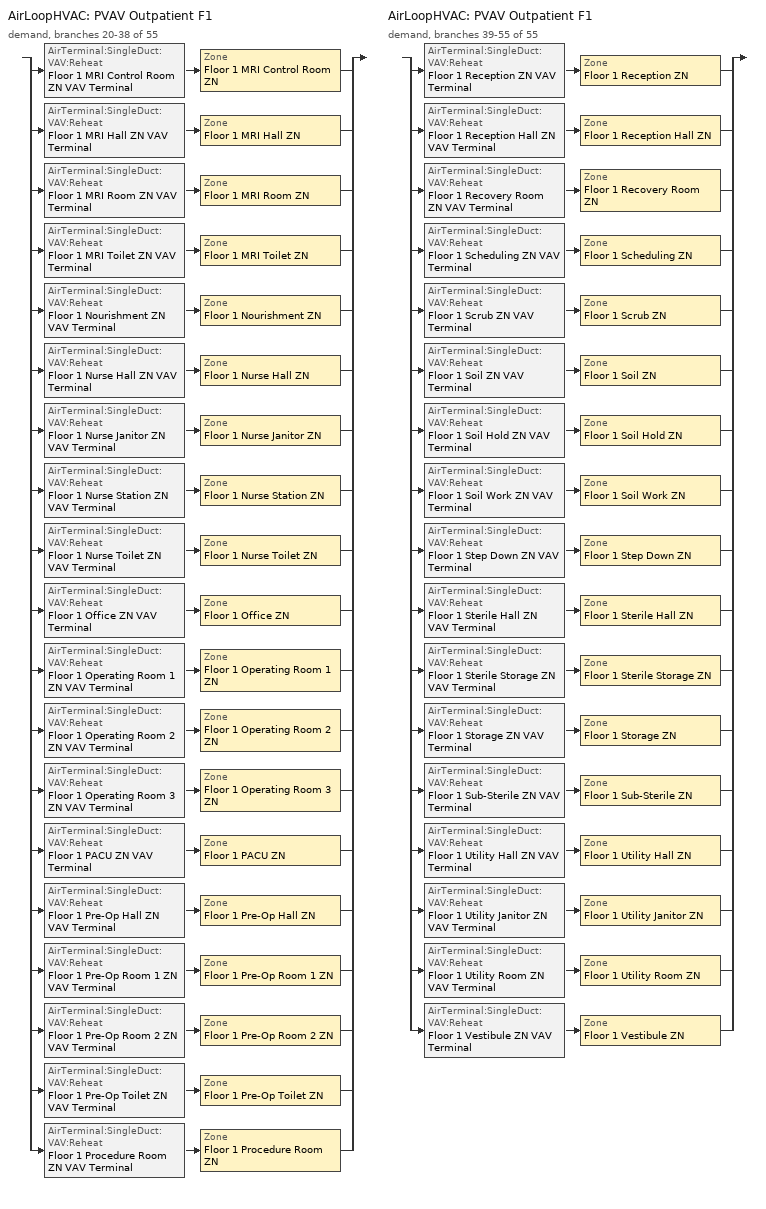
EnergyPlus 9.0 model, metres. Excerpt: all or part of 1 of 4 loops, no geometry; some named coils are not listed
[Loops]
AirLoopHVAC 'PVAV Outpatient F1'
 demand, branches 20-38 of 55: split
  | AirTerminal:SingleDuct:VAV:Reheat 'Floor 1 MRI Control Room ZN VAV Terminal' > Zone 'Floor 1 MRI Control Room ZN'
  | AirTerminal:SingleDuct:VAV:Reheat 'Floor 1 MRI Hall ZN VAV Terminal' > Zone 'Floor 1 MRI Hall ZN'
  | AirTerminal:SingleDuct:VAV:Reheat 'Floor 1 MRI Room ZN VAV Terminal' > Zone 'Floor 1 MRI Room ZN'
  | AirTerminal:SingleDuct:VAV:Reheat 'Floor 1 MRI Toilet ZN VAV Terminal' > Zone 'Floor 1 MRI Toilet ZN'
  | AirTerminal:SingleDuct:VAV:Reheat 'Floor 1 Nourishment ZN VAV Terminal' > Zone 'Floor 1 Nourishment ZN'
  | AirTerminal:SingleDuct:VAV:Reheat 'Floor 1 Nurse Hall ZN VAV Terminal' > Zone 'Floor 1 Nurse Hall ZN'
  | AirTerminal:SingleDuct:VAV:Reheat 'Floor 1 Nurse Janitor ZN VAV Terminal' > Zone 'Floor 1 Nurse Janitor ZN'
  | AirTerminal:SingleDuct:VAV:Reheat 'Floor 1 Nurse Station ZN VAV Terminal' > Zone 'Floor 1 Nurse Station ZN'
  | AirTerminal:SingleDuct:VAV:Reheat 'Floor 1 Nurse Toilet ZN VAV Terminal' > Zone 'Floor 1 Nurse Toilet ZN'
  | AirTerminal:SingleDuct:VAV:Reheat 'Floor 1 Office ZN VAV Terminal' > Zone 'Floor 1 Office ZN'
  | AirTerminal:SingleDuct:VAV:Reheat 'Floor 1 Operating Room 1 ZN VAV Terminal' > Zone 'Floor 1 Operating Room 1 ZN'
  | AirTerminal:SingleDuct:VAV:Reheat 'Floor 1 Operating Room 2 ZN VAV Terminal' > Zone 'Floor 1 Operating Room 2 ZN'
  | AirTerminal:SingleDuct:VAV:Reheat 'Floor 1 Operating Room 3 ZN VAV Terminal' > Zone 'Floor 1 Operating Room 3 ZN'
  | AirTerminal:SingleDuct:VAV:Reheat 'Floor 1 PACU ZN VAV Terminal' > Zone 'Floor 1 PACU ZN'
  | AirTerminal:SingleDuct:VAV:Reheat 'Floor 1 Pre-Op Hall ZN VAV Terminal' > Zone 'Floor 1 Pre-Op Hall ZN'
  | AirTerminal:SingleDuct:VAV:Reheat 'Floor 1 Pre-Op Room 1 ZN VAV Terminal' > Zone 'Floor 1 Pre-Op Room 1 ZN'
  | AirTerminal:SingleDuct:VAV:Reheat 'Floor 1 Pre-Op Room 2 ZN VAV Terminal' > Zone 'Floor 1 Pre-Op Room 2 ZN'
  | AirTerminal:SingleDuct:VAV:Reheat 'Floor 1 Pre-Op Toilet ZN VAV Terminal' > Zone 'Floor 1 Pre-Op Toilet ZN'
  | AirTerminal:SingleDuct:VAV:Reheat 'Floor 1 Procedure Room ZN VAV Terminal' > Zone 'Floor 1 Procedure Room ZN'
AirLoopHVAC 'PVAV Outpatient F1'
 demand, branches 39-55 of 55: split
  | AirTerminal:SingleDuct:VAV:Reheat 'Floor 1 Reception ZN VAV Terminal' > Zone 'Floor 1 Reception ZN'
  | AirTerminal:SingleDuct:VAV:Reheat 'Floor 1 Reception Hall ZN VAV Terminal' > Zone 'Floor 1 Reception Hall ZN'
  | AirTerminal:SingleDuct:VAV:Reheat 'Floor 1 Recovery Room ZN VAV Terminal' > Zone 'Floor 1 Recovery Room ZN'
  | AirTerminal:SingleDuct:VAV:Reheat 'Floor 1 Scheduling ZN VAV Terminal' > Zone 'Floor 1 Scheduling ZN'
  | AirTerminal:SingleDuct:VAV:Reheat 'Floor 1 Scrub ZN VAV Terminal' > Zone 'Floor 1 Scrub ZN'
  | AirTerminal:SingleDuct:VAV:Reheat 'Floor 1 Soil ZN VAV Terminal' > Zone 'Floor 1 Soil ZN'
  | AirTerminal:SingleDuct:VAV:Reheat 'Floor 1 Soil Hold ZN VAV Terminal' > Zone 'Floor 1 Soil Hold ZN'
  | AirTerminal:SingleDuct:VAV:Reheat 'Floor 1 Soil Work ZN VAV Terminal' > Zone 'Floor 1 Soil Work ZN'
  | AirTerminal:SingleDuct:VAV:Reheat 'Floor 1 Step Down ZN VAV Terminal' > Zone 'Floor 1 Step Down ZN'
  | AirTerminal:SingleDuct:VAV:Reheat 'Floor 1 Sterile Hall ZN VAV Terminal' > Zone 'Floor 1 Sterile Hall ZN'
  | AirTerminal:SingleDuct:VAV:Reheat 'Floor 1 Sterile Storage ZN VAV Terminal' > Zone 'Floor 1 Sterile Storage ZN'
  | AirTerminal:SingleDuct:VAV:Reheat 'Floor 1 Storage ZN VAV Terminal' > Zone 'Floor 1 Storage ZN'
  | AirTerminal:SingleDuct:VAV:Reheat 'Floor 1 Sub-Sterile ZN VAV Terminal' > Zone 'Floor 1 Sub-Sterile ZN'
  | AirTerminal:SingleDuct:VAV:Reheat 'Floor 1 Utility Hall ZN VAV Terminal' > Zone 'Floor 1 Utility Hall ZN'
  | AirTerminal:SingleDuct:VAV:Reheat 'Floor 1 Utility Janitor ZN VAV Terminal' > Zone 'Floor 1 Utility Janitor ZN'
  | AirTerminal:SingleDuct:VAV:Reheat 'Floor 1 Utility Room ZN VAV Terminal' > Zone 'Floor 1 Utility Room ZN'
  | AirTerminal:SingleDuct:VAV:Reheat 'Floor 1 Vestibule ZN VAV Terminal' > Zone 'Floor 1 Vestibule ZN'
[ZoneControl:Thermostat] Control Object Type 1=ThermostatSetpoint:DualSetpoint
Name | Zone or ZoneList | Control Type Schedule | Control Name 1
Floor 1 MRI Control Room ZN Thermostat | Floor 1 MRI Control Room ZN | Floor 1 MRI Control Room ZN Thermostat Schedule | Outpatient MRI_Control Thermostat 1
Floor 1 MRI Hall ZN Thermostat | Floor 1 MRI Hall ZN | Floor 1 MRI Hall ZN Thermostat Schedule | Outpatient Hall Thermostat 4
Floor 1 MRI Room ZN Thermostat | Floor 1 MRI Room ZN | Floor 1 MRI Room ZN Thermostat Schedule | Outpatient MRI Thermostat 1
Floor 1 MRI Toilet ZN Thermostat | Floor 1 MRI Toilet ZN | Floor 1 MRI Toilet ZN Thermostat Schedule | Outpatient Toilet Thermostat 2
Floor 1 Nourishment ZN Thermostat | Floor 1 Nourishment ZN | Floor 1 Nourishment ZN Thermostat Schedule | Outpatient NurseStation Thermostat 1
Floor 1 Nurse Hall ZN Thermostat | Floor 1 Nurse Hall ZN | Floor 1 Nurse Hall ZN Thermostat Schedule | Outpatient Hall Thermostat 5
Floor 1 Nurse Janitor ZN Thermostat | Floor 1 Nurse Janitor ZN | Floor 1 Nurse Janitor ZN Thermostat Schedule | Outpatient Janitor Thermostat 1
Floor 1 Nurse Station ZN Thermostat | Floor 1 Nurse Station ZN | Floor 1 Nurse Station ZN Thermostat Schedule | Outpatient NurseStation Thermostat 2
Floor 1 Nurse Toilet ZN Thermostat | Floor 1 Nurse Toilet ZN | Floor 1 Nurse Toilet ZN Thermostat Schedule | Outpatient Toilet Thermostat 3
Floor 1 Office ZN Thermostat | Floor 1 Office ZN | Floor 1 Office ZN Thermostat Schedule | Outpatient Office Thermostat 3
Floor 1 Operating Room 1 ZN Thermostat | Floor 1 Operating Room 1 ZN | Floor 1 Operating Room 1 ZN Thermostat Schedule | Outpatient OR Thermostat 1
Floor 1 Operating Room 2 ZN Thermostat | Floor 1 Operating Room 2 ZN | Floor 1 Operating Room 2 ZN Thermostat Schedule | Outpatient OR Thermostat 2
Floor 1 Operating Room 3 ZN Thermostat | Floor 1 Operating Room 3 ZN | Floor 1 Operating Room 3 ZN Thermostat Schedule | Outpatient OR Thermostat 3
Floor 1 PACU ZN Thermostat | Floor 1 PACU ZN | Floor 1 PACU ZN Thermostat Schedule | Outpatient PACU Thermostat 1
Floor 1 Pre-Op Hall ZN Thermostat | Floor 1 Pre-Op Hall ZN | Floor 1 Pre-Op Hall ZN Thermostat Schedule | Outpatient Hall Thermostat 6
Floor 1 Pre-Op Room 1 ZN Thermostat | Floor 1 Pre-Op Room 1 ZN | Floor 1 Pre-Op Room 1 ZN Thermostat Schedule | Outpatient PreOp Thermostat 1
Floor 1 Pre-Op Room 2 ZN Thermostat | Floor 1 Pre-Op Room 2 ZN | Floor 1 Pre-Op Room 2 ZN Thermostat Schedule | Outpatient PreOp Thermostat 2
Floor 1 Pre-Op Toilet ZN Thermostat | Floor 1 Pre-Op Toilet ZN | Floor 1 Pre-Op Toilet ZN Thermostat Schedule | Outpatient Toilet Thermostat 4
Floor 1 Procedure Room ZN Thermostat | Floor 1 Procedure Room ZN | Floor 1 Procedure Room ZN Thermostat Schedule | Outpatient ProcedureRoom Thermostat 1
Floor 1 Reception Hall ZN Thermostat | Floor 1 Reception Hall ZN | Floor 1 Reception Hall ZN Thermostat Schedule | Outpatient Hall Thermostat 7
Floor 1 Reception ZN Thermostat | Floor 1 Reception ZN | Floor 1 Reception ZN Thermostat Schedule | Outpatient Reception Thermostat 1
Floor 1 Recovery Room ZN Thermostat | Floor 1 Recovery Room ZN | Floor 1 Recovery Room ZN Thermostat Schedule | Outpatient PACU Thermostat 2
Floor 1 Scheduling ZN Thermostat | Floor 1 Scheduling ZN | Floor 1 Scheduling ZN Thermostat Schedule | Outpatient Office Thermostat 4
Floor 1 Scrub ZN Thermostat | Floor 1 Scrub ZN | Floor 1 Scrub ZN Thermostat Schedule | Outpatient Hall Thermostat 8
Floor 1 Soil Hold ZN Thermostat | Floor 1 Soil Hold ZN | Floor 1 Soil Hold ZN Thermostat Schedule | Outpatient Soil Work Thermostat 2
Floor 1 Soil Work ZN Thermostat | Floor 1 Soil Work ZN | Floor 1 Soil Work ZN Thermostat Schedule | Outpatient Soil Work Thermostat 3
Floor 1 Soil ZN Thermostat | Floor 1 Soil ZN | Floor 1 Soil ZN Thermostat Schedule | Outpatient Soil Work Thermostat 1
Floor 1 Step Down ZN Thermostat | Floor 1 Step Down ZN | Floor 1 Step Down ZN Thermostat Schedule | Outpatient PACU Thermostat 3
Floor 1 Sterile Hall ZN Thermostat | Floor 1 Sterile Hall ZN | Floor 1 Sterile Hall ZN Thermostat Schedule | Outpatient Hall Thermostat 9
Floor 1 Sterile Storage ZN Thermostat | Floor 1 Sterile Storage ZN | Floor 1 Sterile Storage ZN Thermostat Schedule | Outpatient Janitor Thermostat 2
Floor 1 Storage ZN Thermostat | Floor 1 Storage ZN | Floor 1 Storage ZN Thermostat Schedule | Outpatient Janitor Thermostat 3
Floor 1 Sub-Sterile ZN Thermostat | Floor 1 Sub-Sterile ZN | Floor 1 Sub-Sterile ZN Thermostat Schedule | Outpatient Hall_infil Thermostat 1
Floor 1 Utility Hall ZN Thermostat | Floor 1 Utility Hall ZN | Floor 1 Utility Hall ZN Thermostat Schedule | Outpatient Hall_infil Thermostat 2
Floor 1 Utility Janitor ZN Thermostat | Floor 1 Utility Janitor ZN | Floor 1 Utility Janitor ZN Thermostat Schedule | Outpatient Janitor Thermostat 4
Floor 1 Utility Room ZN Thermostat | Floor 1 Utility Room ZN | Floor 1 Utility Room ZN Thermostat Schedule | Outpatient Janitor Thermostat 5
Floor 1 Vestibule ZN Thermostat | Floor 1 Vestibule ZN | Floor 1 Vestibule ZN Thermostat Schedule | Outpatient Hall_infil Thermostat 3
[ThermostatSetpoint:DualSetpoint]
Name | Heating Setpoint Temperature Schedule | Cooling Setpoint Temperature Schedule
Outpatient MRI_Control Thermostat 1; Outpatient Hall Thermostat 4; Outpatient MRI Thermostat 1; Outpatient Toilet Thermostat 2; Outpatient NurseStation Thermostat 1; Outpatient Hall Thermostat 5; Outpatient Janitor Thermostat 1; Outpatient NurseStation Thermostat 2; Outpatient Toilet Thermostat 3; Outpatient Office Thermostat 3; Outpatient PACU Thermostat 1; Outpatient Hall Thermostat 6; Outpatient PreOp Thermostat 1; Outpatient PreOp Thermostat 2; Outpatient Toilet Thermostat 4; Outpatient ProcedureRoom Thermostat 1; Outpatient Hall Thermostat 7; Outpatient Reception Thermostat 1; Outpatient PACU Thermostat 2; Outpatient Office Thermostat 4; Outpatient Hall Thermostat 8; Outpatient Soil Work Thermostat 2; Outpatient Soil Work Thermostat 3; Outpatient Soil Work Thermostat 1; Outpatient PACU Thermostat 3; Outpatient Hall Thermostat 9; Outpatient Janitor Thermostat 2; Outpatient Janitor Thermostat 3; Outpatient Hall_infil Thermostat 1; Outpatient Hall_infil Thermostat 2; Outpatient Janitor Thermostat 4; Outpatient Janitor Thermostat 5; Outpatient Hall_infil Thermostat 3 | OutPatientHealthCare HTGSETP_SCH_YES_OPTIMUM | OutPatientHealthCare CLGSETP_SCH_NO_SETBACK
Outpatient OR Thermostat 1; Outpatient OR Thermostat 2; Outpatient OR Thermostat 3 | OutPatientHealthCare OR_HTGSETP_SCH | OutPatientHealthCare OR_CLGSETP_SCH
[AirTerminal:SingleDuct:VAV:Reheat] Availability Schedule=Always On Discrete; Maximum Air Flow Rate {m3/s}=Autosize; Zone Minimum Air Flow Input Method=Constant; Fixed Minimum Air Flow Rate {m3/s}=0; Maximum Hot Water or Steam Flow Rate {m3/s}=Autosize; Minimum Hot Water or Steam Flow Rate {m3/s}=0; Convergence Tolerance=0.001; Damper Heating Action=ReverseWithLimits; Maximum Flow per Zone Floor Area During Reheat {m3/s-m2}=Autocalculate; Maximum Flow Fraction During Reheat=Autocalculate; Maximum Reheat Air Temperature {C}=50
Name | Constant Minimum Air Flow Fraction | Reheat Coil
Floor 1 MRI Control Room ZN VAV Terminal | 1 | Floor 1 MRI Control Room ZN Reheat Coil
Floor 1 MRI Hall ZN VAV Terminal | 0.3 | Floor 1 MRI Hall ZN Reheat Coil
Floor 1 MRI Room ZN VAV Terminal | 1 | Floor 1 MRI Room ZN Reheat Coil
Floor 1 MRI Toilet ZN VAV Terminal | 0.3 | Floor 1 MRI Toilet ZN Reheat Coil
Floor 1 Nourishment ZN VAV Terminal | 0.3 | Floor 1 Nourishment ZN Reheat Coil
Floor 1 Nurse Hall ZN VAV Terminal | 0.3 | Floor 1 Nurse Hall ZN Reheat Coil
Floor 1 Nurse Janitor ZN VAV Terminal | 0.3 | Floor 1 Nurse Janitor ZN Reheat Coil
Floor 1 Nurse Station ZN VAV Terminal | 0.3 | Floor 1 Nurse Station ZN Reheat Coil
Floor 1 Nurse Toilet ZN VAV Terminal | 0.3 | Floor 1 Nurse Toilet ZN Reheat Coil
Floor 1 Office ZN VAV Terminal | 0.3 | Floor 1 Office ZN Reheat Coil
Floor 1 Operating Room 1 ZN VAV Terminal | 1 | Floor 1 Operating Room 1 ZN Reheat Coil
Floor 1 Operating Room 2 ZN VAV Terminal | 1 | Floor 1 Operating Room 2 ZN Reheat Coil
Floor 1 Operating Room 3 ZN VAV Terminal | 1 | Floor 1 Operating Room 3 ZN Reheat Coil
Floor 1 PACU ZN VAV Terminal | 1 | Floor 1 PACU ZN Reheat Coil
Floor 1 Pre-Op Hall ZN VAV Terminal | 0.3 | Floor 1 Pre-Op Hall ZN Reheat Coil
Floor 1 Pre-Op Room 1 ZN VAV Terminal | 1 | Floor 1 Pre-Op Room 1 ZN Reheat Coil
Floor 1 Pre-Op Room 2 ZN VAV Terminal | 1 | Floor 1 Pre-Op Room 2 ZN Reheat Coil
Floor 1 Pre-Op Toilet ZN VAV Terminal | 0.3 | Floor 1 Pre-Op Toilet ZN Reheat Coil
Floor 1 Procedure Room ZN VAV Terminal | 1 | Floor 1 Procedure Room ZN Reheat Coil
Floor 1 Reception Hall ZN VAV Terminal | 0.3 | Floor 1 Reception Hall ZN Reheat Coil
Floor 1 Reception ZN VAV Terminal | 1 | Floor 1 Reception ZN Reheat Coil
Floor 1 Recovery Room ZN VAV Terminal | 1 | Floor 1 Recovery Room ZN Reheat Coil
Floor 1 Scheduling ZN VAV Terminal | 0.3 | Floor 1 Scheduling ZN Reheat Coil
Floor 1 Scrub ZN VAV Terminal | 0.3 | Floor 1 Scrub ZN Reheat Coil
Floor 1 Soil Hold ZN VAV Terminal | 1 | Floor 1 Soil Hold ZN Reheat Coil
Floor 1 Soil Work ZN VAV Terminal | 1 | Floor 1 Soil Work ZN Reheat Coil
Floor 1 Soil ZN VAV Terminal | 1 | Floor 1 Soil ZN Reheat Coil
Floor 1 Step Down ZN VAV Terminal | 1 | Floor 1 Step Down ZN Reheat Coil
Floor 1 Sterile Hall ZN VAV Terminal | 0.3 | Floor 1 Sterile Hall ZN Reheat Coil
Floor 1 Sterile Storage ZN VAV Terminal | 0.3 | Floor 1 Sterile Storage ZN Reheat Coil
Floor 1 Storage ZN VAV Terminal | 0.3 | Floor 1 Storage ZN Reheat Coil
Floor 1 Sub-Sterile ZN VAV Terminal | 0.3 | Floor 1 Sub-Sterile ZN Reheat Coil
Floor 1 Utility Hall ZN VAV Terminal | 0.3 | Floor 1 Utility Hall ZN Reheat Coil
Floor 1 Utility Janitor ZN VAV Terminal | 0.3 | Floor 1 Utility Janitor ZN Reheat Coil
Floor 1 Utility Room ZN VAV Terminal | 0.3 | Floor 1 Utility Room ZN Reheat Coil
Floor 1 Vestibule ZN VAV Terminal | 0.3 | Floor 1 Vestibule ZN Reheat Coil
[Fan:ZoneExhaust] Availability Schedule=OutPatientHealthCare Hours_of_operation; Fan Total Efficiency=0.6; Pressure Rise {Pa}=0; System Availability Manager Coupling Mode=Decoupled
Name | Maximum Flow Rate {m3/s}
Floor 1 MRI Control Room ZN Exhaust Fan | 0.1586
Floor 1 MRI Room ZN Exhaust Fan | 0.4153
Floor 1 MRI Toilet ZN Exhaust Fan; Floor 1 Nurse Toilet ZN Exhaust Fan; Floor 1 Pre-Op Toilet ZN Exhaust Fan | 0.0424726
Floor 1 Soil Hold ZN Exhaust Fan | 0.0440457
Floor 1 Soil Work ZN Exhaust Fan | 0.141575
Floor 1 Soil ZN Exhaust Fan | 0.0991028
[Zone equipment]
Floor 1 MRI Control Room ZN: Floor 1 MRI Control Room ZN VAV Terminal, Floor 1 MRI Control Room ZN Exhaust Fan
Floor 1 MRI Hall ZN: Floor 1 MRI Hall ZN VAV Terminal
Floor 1 MRI Room ZN: Floor 1 MRI Room ZN VAV Terminal, Floor 1 MRI Room ZN Exhaust Fan
Floor 1 MRI Toilet ZN: Floor 1 MRI Toilet ZN VAV Terminal, Floor 1 MRI Toilet ZN Exhaust Fan
Floor 1 Nourishment ZN: Floor 1 Nourishment ZN VAV Terminal
Floor 1 Nurse Hall ZN: Floor 1 Nurse Hall ZN VAV Terminal
Floor 1 Nurse Janitor ZN: Floor 1 Nurse Janitor ZN VAV Terminal
Floor 1 Nurse Station ZN: Floor 1 Nurse Station ZN VAV Terminal
Floor 1 Nurse Toilet ZN: Floor 1 Nurse Toilet ZN VAV Terminal, Floor 1 Nurse Toilet ZN Exhaust Fan
Floor 1 Office ZN: Floor 1 Office ZN VAV Terminal
Floor 1 Operating Room 1 ZN: Floor 1 Operating Room 1 ZN VAV Terminal
Floor 1 Operating Room 2 ZN: Floor 1 Operating Room 2 ZN VAV Terminal
Floor 1 Operating Room 3 ZN: Floor 1 Operating Room 3 ZN VAV Terminal
Floor 1 PACU ZN: Floor 1 PACU ZN VAV Terminal
Floor 1 Pre-Op Hall ZN: Floor 1 Pre-Op Hall ZN VAV Terminal
Floor 1 Pre-Op Room 1 ZN: Floor 1 Pre-Op Room 1 ZN VAV Terminal
Floor 1 Pre-Op Room 2 ZN: Floor 1 Pre-Op Room 2 ZN VAV Terminal
Floor 1 Pre-Op Toilet ZN: Floor 1 Pre-Op Toilet ZN VAV Terminal, Floor 1 Pre-Op Toilet ZN Exhaust Fan
Floor 1 Procedure Room ZN: Floor 1 Procedure Room ZN VAV Terminal
Floor 1 Reception Hall ZN: Floor 1 Reception Hall ZN VAV Terminal
Floor 1 Reception ZN: Floor 1 Reception ZN VAV Terminal
Floor 1 Recovery Room ZN: Floor 1 Recovery Room ZN VAV Terminal
Floor 1 Scheduling ZN: Floor 1 Scheduling ZN VAV Terminal
Floor 1 Scrub ZN: Floor 1 Scrub ZN VAV Terminal
Floor 1 Soil Hold ZN: Floor 1 Soil Hold ZN VAV Terminal, Floor 1 Soil Hold ZN Exhaust Fan
Floor 1 Soil Work ZN: Floor 1 Soil Work ZN VAV Terminal, Floor 1 Soil Work ZN Exhaust Fan
Floor 1 Soil ZN: Floor 1 Soil ZN VAV Terminal, Floor 1 Soil ZN Exhaust Fan
Floor 1 Step Down ZN: Floor 1 Step Down ZN VAV Terminal
Floor 1 Sterile Hall ZN: Floor 1 Sterile Hall ZN VAV Terminal
Floor 1 Sterile Storage ZN: Floor 1 Sterile Storage ZN VAV Terminal
Floor 1 Storage ZN: Floor 1 Storage ZN VAV Terminal
Floor 1 Sub-Sterile ZN: Floor 1 Sub-Sterile ZN VAV Terminal
Floor 1 Utility Hall ZN: Floor 1 Utility Hall ZN VAV Terminal
Floor 1 Utility Janitor ZN: Floor 1 Utility Janitor ZN VAV Terminal
Floor 1 Utility Room ZN: Floor 1 Utility Room ZN VAV Terminal
Floor 1 Vestibule ZN: Floor 1 Vestibule ZN VAV Terminal
[Sizing:Zone] Zone Cooling Design Supply Air Temperature Input Method=SupplyAirTemperature; Zone Cooling Design Supply Air Temperature {C}=12.7778; Zone Cooling Design Supply Air Temperature Difference {deltaC}=11.11; Zone Heating Design Supply Air Temperature Input Method=SupplyAirTemperature; Zone Heating Design Supply Air Temperature {C}=50; Zone Heating Design Supply Air Temperature Difference {deltaC}=11.11; Zone Cooling Design Supply Air Humidity Ratio {kgWater/kgDryAir}=0.0085; Zone Heating Design Supply Air Humidity Ratio {kgWater/kgDryAir}=0.008; Cooling Design Air Flow Rate {m3/s}=0; Cooling Minimum Air Flow {m3/s}=0; Cooling Minimum Air Flow Fraction=0; Heating Design Air Flow Method=DesignDay; Heating Design Air Flow Rate {m3/s}=0; Heating Maximum Air Flow per Zone Floor Area {m3/s-m2}=0.002032; Heating Maximum Air Flow {m3/s}=0.141576; Heating Maximum Air Flow Fraction=0.3; Account for Dedicated Outdoor Air System=No
Name | Design Specification Outdoor Air Object | Cooling Design Air Flow Method | Cooling Minimum Air Flow per Zone Floor Area {m3/s-m2} | Design Specification Zone Air Distribution Object
Floor 1 MRI Control Room ZN | Outpatient MRI_Control Ventilation | DesignDay | 0.000762 | Floor 1 MRI Control Room ZN Design Spec Zone Air Dist
Floor 1 MRI Hall ZN | Outpatient Hall Ventilation | DesignDay | 0.000762 | Floor 1 MRI Hall ZN Design Spec Zone Air Dist
Floor 1 MRI Room ZN | Outpatient MRI Ventilation | DesignDay | 0.000762 | Floor 1 MRI Room ZN Design Spec Zone Air Dist
Floor 1 MRI Toilet ZN | Outpatient Toilet Ventilation | DesignDayWithLimit | 0.00846667 | Floor 1 MRI Toilet ZN Design Spec Zone Air Dist
Floor 1 Nourishment ZN | Outpatient NurseStation Ventilation | DesignDay | 0.000762 | Floor 1 Nourishment ZN Design Spec Zone Air Dist
Floor 1 Nurse Hall ZN | Outpatient Hall Ventilation | DesignDay | 0.000762 | Floor 1 Nurse Hall ZN Design Spec Zone Air Dist
Floor 1 Nurse Janitor ZN | Outpatient Janitor Ventilation | DesignDay | 0.000762 | Floor 1 Nurse Janitor ZN Design Spec Zone Air Dist
Floor 1 Nurse Station ZN | Outpatient NurseStation Ventilation | DesignDay | 0.000762 | Floor 1 Nurse Station ZN Design Spec Zone Air Dist
Floor 1 Nurse Toilet ZN | Outpatient Toilet Ventilation | DesignDayWithLimit | 0.00846667 | Floor 1 Nurse Toilet ZN Design Spec Zone Air Dist
Floor 1 Office ZN | Outpatient Office Ventilation | DesignDay | 0.000762 | Floor 1 Office ZN Design Spec Zone Air Dist
Floor 1 Operating Room 1 ZN | Outpatient OR Ventilation | DesignDayWithLimit | 0.0169333 | Floor 1 Operating Room 1 ZN Design Spec Zone Air Dist
Floor 1 Operating Room 2 ZN | Outpatient OR Ventilation | DesignDayWithLimit | 0.0169333 | Floor 1 Operating Room 2 ZN Design Spec Zone Air Dist
Floor 1 Operating Room 3 ZN | Outpatient OR Ventilation | DesignDayWithLimit | 0.0169333 | Floor 1 Operating Room 3 ZN Design Spec Zone Air Dist
Floor 1 PACU ZN | Outpatient PACU Ventilation | DesignDayWithLimit | 0.00508 | Floor 1 PACU ZN Design Spec Zone Air Dist
Floor 1 Pre-Op Hall ZN | Outpatient Hall Ventilation | DesignDay | 0.000762 | Floor 1 Pre-Op Hall ZN Design Spec Zone Air Dist
Floor 1 Pre-Op Room 1 ZN | Outpatient PreOp Ventilation | DesignDayWithLimit | 0.00508 | Floor 1 Pre-Op Room 1 ZN Design Spec Zone Air Dist
Floor 1 Pre-Op Room 2 ZN | Outpatient PreOp Ventilation | DesignDayWithLimit | 0.00508 | Floor 1 Pre-Op Room 2 ZN Design Spec Zone Air Dist
Floor 1 Pre-Op Toilet ZN | Outpatient Toilet Ventilation | DesignDayWithLimit | 0.00846667 | Floor 1 Pre-Op Toilet ZN Design Spec Zone Air Dist
Floor 1 Procedure Room ZN | Outpatient ProcedureRoom Ventilation | DesignDayWithLimit | 0.0127 | Floor 1 Procedure Room ZN Design Spec Zone Air Dist
Floor 1 Reception Hall ZN | Outpatient Hall Ventilation | DesignDay | 0.000762 | Floor 1 Reception Hall ZN Design Spec Zone Air Dist
Floor 1 Reception ZN | Outpatient Reception Ventilation | DesignDay | 0.000762 | Floor 1 Reception ZN Design Spec Zone Air Dist
Floor 1 Recovery Room ZN | Outpatient PACU Ventilation | DesignDayWithLimit | 0.00508 | Floor 1 Recovery Room ZN Design Spec Zone Air Dist
Floor 1 Scheduling ZN | Outpatient Office Ventilation | DesignDay | 0.000762 | Floor 1 Scheduling ZN Design Spec Zone Air Dist
Floor 1 Scrub ZN | Outpatient Hall Ventilation | DesignDay | 0.000762 | Floor 1 Scrub ZN Design Spec Zone Air Dist
Floor 1 Soil Hold ZN | Outpatient Soil Work Ventilation | DesignDayWithLimit | 0.00846667 | Floor 1 Soil Hold ZN Design Spec Zone Air Dist
Floor 1 Soil Work ZN | Outpatient Soil Work Ventilation | DesignDayWithLimit | 0.00846667 | Floor 1 Soil Work ZN Design Spec Zone Air Dist
Floor 1 Soil ZN | Outpatient Soil Work Ventilation | DesignDayWithLimit | 0.00846667 | Floor 1 Soil ZN Design Spec Zone Air Dist
Floor 1 Step Down ZN | Outpatient PACU Ventilation | DesignDayWithLimit | 0.00508 | Floor 1 Step Down ZN Design Spec Zone Air Dist
Floor 1 Sterile Hall ZN | Outpatient Hall Ventilation | DesignDay | 0.000762 | Floor 1 Sterile Hall ZN Design Spec Zone Air Dist
Floor 1 Sterile Storage ZN | Outpatient Janitor Ventilation | DesignDay | 0.000762 | Floor 1 Sterile Storage ZN Design Spec Zone Air Dist
Floor 1 Storage ZN | Outpatient Janitor Ventilation | DesignDay | 0.000762 | Floor 1 Storage ZN Design Spec Zone Air Dist
Floor 1 Sub-Sterile ZN | Outpatient Hall_infil Ventilation | DesignDay | 0.000762 | Floor 1 Sub-Sterile ZN Design Spec Zone Air Dist
Floor 1 Utility Hall ZN | Outpatient Hall_infil Ventilation | DesignDay | 0.000762 | Floor 1 Utility Hall ZN Design Spec Zone Air Dist
Floor 1 Utility Janitor ZN | Outpatient Janitor Ventilation | DesignDay | 0.000762 | Floor 1 Utility Janitor ZN Design Spec Zone Air Dist
Floor 1 Utility Room ZN | Outpatient Janitor Ventilation | DesignDay | 0.000762 | Floor 1 Utility Room ZN Design Spec Zone Air Dist
Floor 1 Vestibule ZN | Outpatient Hall_infil Ventilation | DesignDay | 0.000762 | Floor 1 Vestibule ZN Design Spec Zone Air Dist
[DesignSpecification:ZoneAirDistribution] Zone Air Distribution Effectiveness in Cooling Mode=1; Zone Air Distribution Effectiveness in Heating Mode=1
Floor 1 MRI Control Room ZN Design Spec Zone Air Dist; Floor 1 MRI Hall ZN Design Spec Zone Air Dist; Floor 1 MRI Room ZN Design Spec Zone Air Dist; Floor 1 MRI Toilet ZN Design Spec Zone Air Dist; Floor 1 Nourishment ZN Design Spec Zone Air Dist; Floor 1 Nurse Hall ZN Design Spec Zone Air Dist; Floor 1 Nurse Janitor ZN Design Spec Zone Air Dist; Floor 1 Nurse Station ZN Design Spec Zone Air Dist; Floor 1 Nurse Toilet ZN Design Spec Zone Air Dist; Floor 1 Office ZN Design Spec Zone Air Dist; Floor 1 Operating Room 1 ZN Design Spec Zone Air Dist; Floor 1 Operating Room 2 ZN Design Spec Zone Air Dist; Floor 1 Operating Room 3 ZN Design Spec Zone Air Dist; Floor 1 PACU ZN Design Spec Zone Air Dist; Floor 1 Pre-Op Hall ZN Design Spec Zone Air Dist; Floor 1 Pre-Op Room 1 ZN Design Spec Zone Air Dist; Floor 1 Pre-Op Room 2 ZN Design Spec Zone Air Dist; Floor 1 Pre-Op Toilet ZN Design Spec Zone Air Dist; Floor 1 Procedure Room ZN Design Spec Zone Air Dist; Floor 1 Reception Hall ZN Design Spec Zone Air Dist; Floor 1 Reception ZN Design Spec Zone Air Dist; Floor 1 Recovery Room ZN Design Spec Zone Air Dist; Floor 1 Scheduling ZN Design Spec Zone Air Dist; Floor 1 Scrub ZN Design Spec Zone Air Dist; Floor 1 Soil Hold ZN Design Spec Zone Air Dist; Floor 1 Soil Work ZN Design Spec Zone Air Dist; Floor 1 Soil ZN Design Spec Zone Air Dist; Floor 1 Step Down ZN Design Spec Zone Air Dist; Floor 1 Sterile Hall ZN Design Spec Zone Air Dist; Floor 1 Sterile Storage ZN Design Spec Zone Air Dist; Floor 1 Storage ZN Design Spec Zone Air Dist; Floor 1 Sub-Sterile ZN Design Spec Zone Air Dist; Floor 1 Utility Hall ZN Design Spec Zone Air Dist; Floor 1 Utility Janitor ZN Design Spec Zone Air Dist; Floor 1 Utility Room ZN Design Spec Zone Air Dist; Floor 1 Vestibule ZN Design Spec Zone Air Dist
[DesignSpecification:OutdoorAir] Outdoor Air Method=Sum; Outdoor Air Flow per Zone {m3/s}=0; Outdoor Air Flow Air Changes per Hour {1/hr}=0
Name | Outdoor Air Flow per Person {m3/s-person} | Outdoor Air Flow per Zone Floor Area {m3/s-m2}
Outpatient Office Ventilation; Outpatient NurseStation Ventilation; Outpatient Reception Ventilation | 0.00235974 | 0.0003048
Outpatient Hall Ventilation; Outpatient Hall_infil Ventilation | 0 | 0.0003048
Outpatient Toilet Ventilation | 0 | 0
Outpatient MRI_Control Ventilation; Outpatient MRI Ventilation; Outpatient Soil Work Ventilation | 0 | 0.001524
Outpatient Janitor Ventilation | 0 | 0.0006096
Outpatient OR Ventilation | 0.0141584 | 0.00254
Outpatient PACU Ventilation; Outpatient PreOp Ventilation | 0.00235974 | 0.00270764
Outpatient ProcedureRoom Ventilation | 0 | 0.004064
[Schedule:Compact]
Floor 1 MRI Control Room ZN Thermostat Schedule; Floor 1 MRI Hall ZN Thermostat Schedule; Floor 1 MRI Room ZN Thermostat Schedule; Floor 1 MRI Toilet ZN Thermostat Schedule; Floor 1 Nourishment ZN Thermostat Schedule; Floor 1 Nurse Hall ZN Thermostat Schedule; Floor 1 Nurse Janitor ZN Thermostat Schedule; Floor 1 Nurse Station ZN Thermostat Schedule; Floor 1 Nurse Toilet ZN Thermostat Schedule; Floor 1 Office ZN Thermostat Schedule; Floor 1 Operating Room 1 ZN Thermostat Schedule; Floor 1 Operating Room 2 ZN Thermostat Schedule; Floor 1 Operating Room 3 ZN Thermostat Schedule; Floor 1 PACU ZN Thermostat Schedule; Floor 1 Pre-Op Hall ZN Thermostat Schedule; Floor 1 Pre-Op Room 1 ZN Thermostat Schedule; Floor 1 Pre-Op Room 2 ZN Thermostat Schedule; Floor 1 Pre-Op Toilet ZN Thermostat Schedule; Floor 1 Procedure Room ZN Thermostat Schedule; Floor 1 Reception Hall ZN Thermostat Schedule; Floor 1 Reception ZN Thermostat Schedule; Floor 1 Recovery Room ZN Thermostat Schedule; Floor 1 Scheduling ZN Thermostat Schedule; Floor 1 Scrub ZN Thermostat Schedule; Floor 1 Soil Hold ZN Thermostat Schedule; Floor 1 Soil Work ZN Thermostat Schedule; Floor 1 Soil ZN Thermostat Schedule; Floor 1 Step Down ZN Thermostat Schedule; Floor 1 Sterile Hall ZN Thermostat Schedule; Floor 1 Sterile Storage ZN Thermostat Schedule; Floor 1 Storage ZN Thermostat Schedule; Floor 1 Sub-Sterile ZN Thermostat Schedule; Floor 1 Utility Hall ZN Thermostat Schedule; Floor 1 Utility Janitor ZN Thermostat Schedule; Floor 1 Utility Room ZN Thermostat Schedule; Floor 1 Vestibule ZN Thermostat Schedule: Through: 12/31, For: AllDays, Until: 24:00, 4
[Schedule:Day:Interval]
OutPatientHealthCare HTGSETP_SCH_YES_OPTIMUM Default; OutPatientHealthCare OR_HTGSETP_SCH Default; OutPatientHealthCare OR_HTGSETP_SCH Summer Design Day; OutPatientHealthCare OR_HTGSETP_SCH Winter Design Day: No, 24:00, 18.3
OutPatientHealthCare HTGSETP_SCH_YES_OPTIMUM Wkdy Day: No, 05:00, 18.3, 06:00, 19.4, 07:00, 20, 18:00, 21.1, 24:00, 18.3
OutPatientHealthCare HTGSETP_SCH_YES_OPTIMUM Sat Day: No, 05:00, 18.3, 06:00, 19.4, 07:00, 20, 15:00, 21.1, 24:00, 18.3
OutPatientHealthCare HTGSETP_SCH_YES_OPTIMUM Summer Design Day: No, 05:00, 18.3, 18:00, 21.1, 24:00, 18.3
OutPatientHealthCare HTGSETP_SCH_YES_OPTIMUM Winter Design Day: No, 07:00, 18.3, 15:00, 21.1, 24:00, 18.3
OutPatientHealthCare CLGSETP_SCH_NO_SETBACK Default; OutPatientHealthCare CLGSETP_SCH_NO_SETBACK Default|Wkdy Day: No, 24:00, 22.2
OutPatientHealthCare CLGSETP_SCH_NO_SETBACK Summer Design Day: No, 05:00, 25, 18:00, 22.2, 24:00, 25
OutPatientHealthCare CLGSETP_SCH_NO_SETBACK Winter Design Day: No, 07:00, 25, 15:00, 22.2, 24:00, 25
OutPatientHealthCare Hours_of_operation Default; OutPatientHealthCare Hours_of_operation Summer Design Day; OutPatientHealthCare Hours_of_operation Winter Design Day: No, 24:00, 1
OutPatientHealthCare OR_CLGSETP_SCH Default; OutPatientHealthCare OR_CLGSETP_SCH Summer Design Day; OutPatientHealthCare OR_CLGSETP_SCH Winter Design Day: No, 06:00, 22.2, 17:00, 18.3, 24:00, 22.2
[Schedule:Week:Daily]
OutPatientHealthCare HTGSETP_SCH_YES_OPTIMUM Week Rule - Jan1-Dec31: OutPatientHealthCare HTGSETP_SCH_YES_OPTIMUM Default, OutPatientHealthCare HTGSETP_SCH_YES_OPTIMUM Wkdy Day, OutPatientHealthCare HTGSETP_SCH_YES_OPTIMUM Wkdy Day, OutPatientHealthCare HTGSETP_SCH_YES_OPTIMUM Wkdy Day, OutPatientHealthCare HTGSETP_SCH_YES_OPTIMUM Wkdy Day, OutPatientHealthCare HTGSETP_SCH_YES_OPTIMUM Wkdy Day, OutPatientHealthCare HTGSETP_SCH_YES_OPTIMUM Sat Day, OutPatientHealthCare HTGSETP_SCH_YES_OPTIMUM Default, OutPatientHealthCare HTGSETP_SCH_YES_OPTIMUM Summer Design Day, OutPatientHealthCare HTGSETP_SCH_YES_OPTIMUM Winter Design Day, OutPatientHealthCare HTGSETP_SCH_YES_OPTIMUM Default, OutPatientHealthCare HTGSETP_SCH_YES_OPTIMUM Default
OutPatientHealthCare CLGSETP_SCH_NO_SETBACK Week Rule - Jan1-Dec31: OutPatientHealthCare CLGSETP_SCH_NO_SETBACK Default, OutPatientHealthCare CLGSETP_SCH_NO_SETBACK Default|Wkdy Day, OutPatientHealthCare CLGSETP_SCH_NO_SETBACK Default|Wkdy Day, OutPatientHealthCare CLGSETP_SCH_NO_SETBACK Default|Wkdy Day, OutPatientHealthCare CLGSETP_SCH_NO_SETBACK Default|Wkdy Day, OutPatientHealthCare CLGSETP_SCH_NO_SETBACK Default|Wkdy Day, OutPatientHealthCare CLGSETP_SCH_NO_SETBACK Default, OutPatientHealthCare CLGSETP_SCH_NO_SETBACK Default, OutPatientHealthCare CLGSETP_SCH_NO_SETBACK Summer Design Day, OutPatientHealthCare CLGSETP_SCH_NO_SETBACK Winter Design Day, OutPatientHealthCare CLGSETP_SCH_NO_SETBACK Default, OutPatientHealthCare CLGSETP_SCH_NO_SETBACK Default
OutPatientHealthCare Hours_of_operation Week Rule - Jan1-Dec31: OutPatientHealthCare Hours_of_operation Default, OutPatientHealthCare Hours_of_operation Default, OutPatientHealthCare Hours_of_operation Default, OutPatientHealthCare Hours_of_operation Default, OutPatientHealthCare Hours_of_operation Default, OutPatientHealthCare Hours_of_operation Default, OutPatientHealthCare Hours_of_operation Default, OutPatientHealthCare Hours_of_operation Default, OutPatientHealthCare Hours_of_operation Summer Design Day, OutPatientHealthCare Hours_of_operation Winter Design Day, OutPatientHealthCare Hours_of_operation Default, OutPatientHealthCare Hours_of_operation Default
OutPatientHealthCare OR_HTGSETP_SCH Week Rule - Jan1-Dec31: OutPatientHealthCare OR_HTGSETP_SCH Default, OutPatientHealthCare OR_HTGSETP_SCH Default, OutPatientHealthCare OR_HTGSETP_SCH Default, OutPatientHealthCare OR_HTGSETP_SCH Default, OutPatientHealthCare OR_HTGSETP_SCH Default, OutPatientHealthCare OR_HTGSETP_SCH Default, OutPatientHealthCare OR_HTGSETP_SCH Default, OutPatientHealthCare OR_HTGSETP_SCH Default, OutPatientHealthCare OR_HTGSETP_SCH Summer Design Day, OutPatientHealthCare OR_HTGSETP_SCH Winter Design Day, OutPatientHealthCare OR_HTGSETP_SCH Default, OutPatientHealthCare OR_HTGSETP_SCH Default
OutPatientHealthCare OR_CLGSETP_SCH Week Rule - Jan1-Dec31: OutPatientHealthCare OR_CLGSETP_SCH Default, OutPatientHealthCare OR_CLGSETP_SCH Default, OutPatientHealthCare OR_CLGSETP_SCH Default, OutPatientHealthCare OR_CLGSETP_SCH Default, OutPatientHealthCare OR_CLGSETP_SCH Default, OutPatientHealthCare OR_CLGSETP_SCH Default, OutPatientHealthCare OR_CLGSETP_SCH Default, OutPatientHealthCare OR_CLGSETP_SCH Default, OutPatientHealthCare OR_CLGSETP_SCH Summer Design Day, OutPatientHealthCare OR_CLGSETP_SCH Winter Design Day, OutPatientHealthCare OR_CLGSETP_SCH Default, OutPatientHealthCare OR_CLGSETP_SCH Default
[Schedule:Year]
OutPatientHealthCare HTGSETP_SCH_YES_OPTIMUM: OutPatientHealthCare HTGSETP_SCH_YES_OPTIMUM Week Rule - Jan1-Dec31, 1, 1, 12, 31
OutPatientHealthCare CLGSETP_SCH_NO_SETBACK: OutPatientHealthCare CLGSETP_SCH_NO_SETBACK Week Rule - Jan1-Dec31, 1, 1, 12, 31
OutPatientHealthCare Hours_of_operation: OutPatientHealthCare Hours_of_operation Week Rule - Jan1-Dec31, 1, 1, 12, 31
OutPatientHealthCare OR_HTGSETP_SCH: OutPatientHealthCare OR_HTGSETP_SCH Week Rule - Jan1-Dec31, 1, 1, 12, 31
OutPatientHealthCare OR_CLGSETP_SCH: OutPatientHealthCare OR_CLGSETP_SCH Week Rule - Jan1-Dec31, 1, 1, 12, 31
[Schedule:Constant]
Always On Discrete: Hourly Value=1
